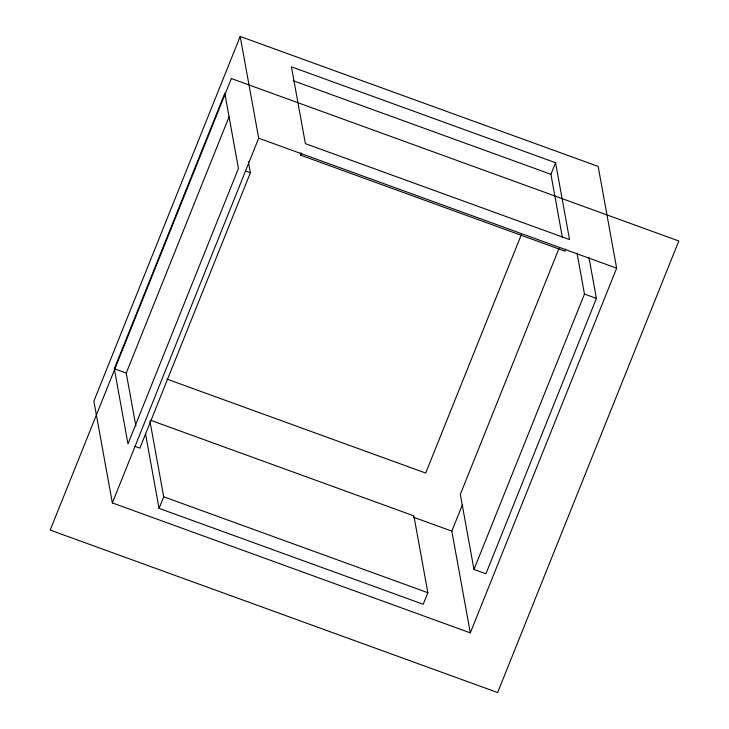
<?xml version="1.0" encoding="UTF-8"?>
<svg xmlns="http://www.w3.org/2000/svg" width="729" height="729" viewBox="0 0 729 729"><rect width="100%" height="100%" fill="white"/><g stroke="black" fill="none" stroke-linecap="round" stroke-linejoin="round"><path stroke-width="1.09" d="M240.196 36.45L93.868 401.16L112.357 502.919L470.314 632.881L616.643 268.172L598.154 166.422L240.196 36.45L258.686 138.2L112.357 502.919M114.307 368.746L224.796 93.348L238.447 168.435L127.958 443.833L114.307 368.746L126.245 373.075L135.876 426.073M126.245 373.075L229.116 116.676M248.37 161.729L250.375 172.773L139.886 448.162L134.92 446.358M150.812 420.341L413.89 515.868L427.859 592.704L423.212 604.277L159.059 508.368L163.706 496.786L149.946 421.07M565.74 249.036L564.893 251.141L300.74 155.231L301.587 153.126M521.372 234.601L425.7 473.057L166.895 379.089M562.46 237.782L550.933 174.313L555.571 162.731L291.427 66.822L305.387 143.659L569.54 239.568L555.571 162.731M558.97 248.534L460.336 494.38L473.978 569.467L485.915 573.796L596.404 298.407L588.977 257.556M470.314 632.881L451.825 531.131L462.423 504.705M473.978 569.467L584.467 294.079L577.04 253.218M293.195 80.728L550.933 174.313M258.686 138.2L616.643 268.172M245.409 170.969L250.375 172.773M584.467 294.079L596.404 298.407M413.352 517.171L451.825 531.131M163.706 496.786L427.859 592.704M300.339 153.008L300.74 155.231M145.499 433.764L159.059 508.368M231.357 78.541L50.192 530.083L497.643 692.55L678.808 240.998L231.357 78.541"/></g></svg>
